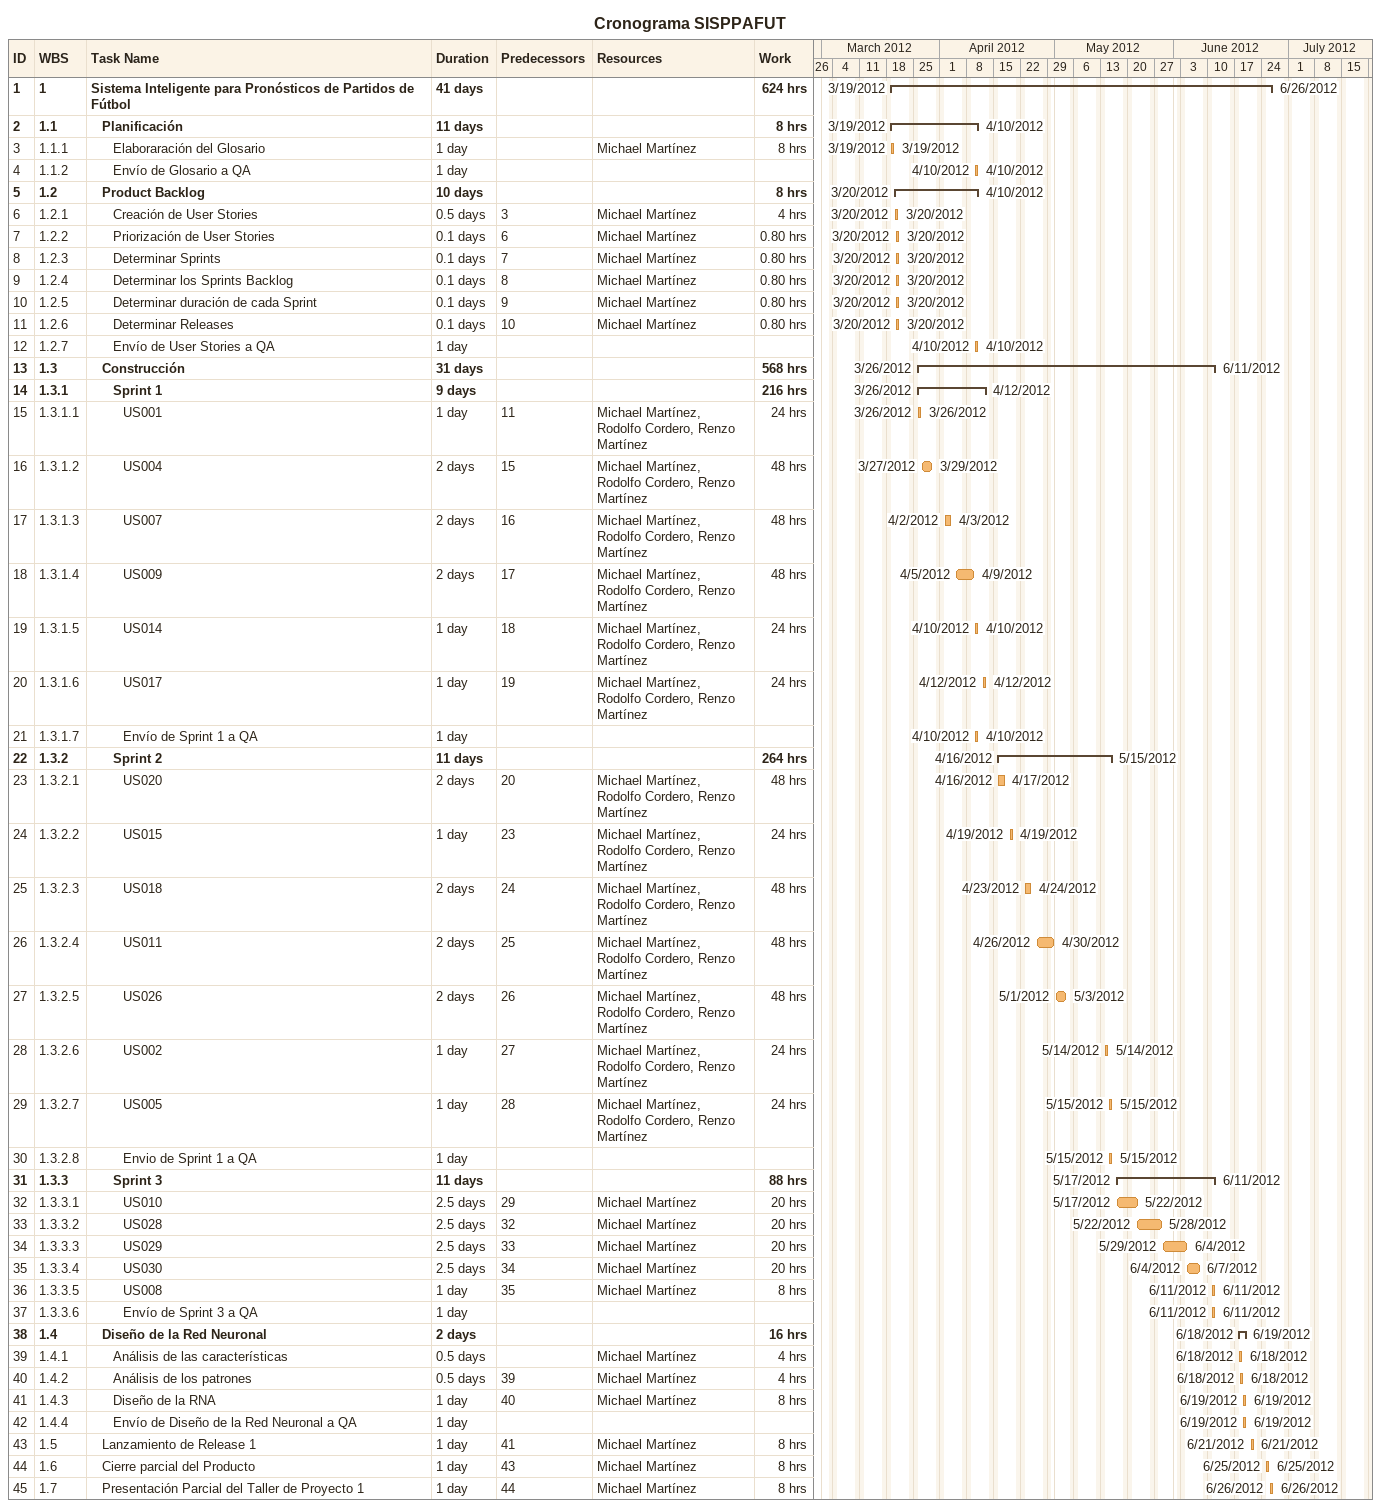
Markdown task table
Cronograma SISPPAFUT

| ID | WBS | Task | Duration | Start | Finish | Predecessors | Resources | Work (h) |
|---|---|---|---|---|---|---|---|---|
| 1 | 1 | **Sistema Inteligente para Pronósticos de Partidos de Fútbol** | 41d | 2012-03-19 | 2012-06-26 |  |  | 624 |
| 2 | 1.1 | **Planificación** | 11d | 2012-03-19 | 2012-04-10 |  |  | 8 |
| 3 | 1.1.1 | Elaboraración del Glosario | 1d | 2012-03-19 | 2012-03-19 |  | Michael Martínez | 8 |
| 4 | 1.1.2 | Envío de Glosario a QA | 1d | 2012-04-10 | 2012-04-10 |  |  |  |
| 5 | 1.2 | **Product Backlog** | 10d | 2012-03-20 | 2012-04-10 |  |  | 8 |
| 6 | 1.2.1 | Creación de User Stories | 0.5d | 2012-03-20 | 2012-03-20 | 3 | Michael Martínez | 4 |
| 7 | 1.2.2 | Priorización de User Stories | 0.1d | 2012-03-20 | 2012-03-20 | 6 | Michael Martínez | 0.80 |
| 8 | 1.2.3 | Determinar Sprints | 0.1d | 2012-03-20 | 2012-03-20 | 7 | Michael Martínez | 0.80 |
| 9 | 1.2.4 | Determinar los Sprints Backlog | 0.1d | 2012-03-20 | 2012-03-20 | 8 | Michael Martínez | 0.80 |
| 10 | 1.2.5 | Determinar duración de cada Sprint | 0.1d | 2012-03-20 | 2012-03-20 | 9 | Michael Martínez | 0.80 |
| 11 | 1.2.6 | Determinar Releases | 0.1d | 2012-03-20 | 2012-03-20 | 10 | Michael Martínez | 0.80 |
| 12 | 1.2.7 | Envío de User Stories a QA | 1d | 2012-04-10 | 2012-04-10 |  |  |  |
| 13 | 1.3 | **Construcción** | 31d | 2012-03-26 | 2012-06-11 |  |  | 568 |
| 14 | 1.3.1 | **Sprint 1** | 9d | 2012-03-26 | 2012-04-12 |  |  | 216 |
| 15 | 1.3.1.1 | US001 | 1d | 2012-03-26 | 2012-03-26 | 11 | Michael Martínez, Rodolfo Cordero, Renzo Martínez | 24 |
| 16 | 1.3.1.2 | US004 | 2d | 2012-03-27 | 2012-03-29 | 15 | Michael Martínez, Rodolfo Cordero, Renzo Martínez | 48 |
| 17 | 1.3.1.3 | US007 | 2d | 2012-04-02 | 2012-04-03 | 16 | Michael Martínez, Rodolfo Cordero, Renzo Martínez | 48 |
| 18 | 1.3.1.4 | US009 | 2d | 2012-04-05 | 2012-04-09 | 17 | Michael Martínez, Rodolfo Cordero, Renzo Martínez | 48 |
| 19 | 1.3.1.5 | US014 | 1d | 2012-04-10 | 2012-04-10 | 18 | Michael Martínez, Rodolfo Cordero, Renzo Martínez | 24 |
| 20 | 1.3.1.6 | US017 | 1d | 2012-04-12 | 2012-04-12 | 19 | Michael Martínez, Rodolfo Cordero, Renzo Martínez | 24 |
| 21 | 1.3.1.7 | Envío de Sprint 1 a QA | 1d | 2012-04-10 | 2012-04-10 |  |  |  |
| 22 | 1.3.2 | **Sprint 2** | 11d | 2012-04-16 | 2012-05-15 |  |  | 264 |
| 23 | 1.3.2.1 | US020 | 2d | 2012-04-16 | 2012-04-17 | 20 | Michael Martínez, Rodolfo Cordero, Renzo Martínez | 48 |
| 24 | 1.3.2.2 | US015 | 1d | 2012-04-19 | 2012-04-19 | 23 | Michael Martínez, Rodolfo Cordero, Renzo Martínez | 24 |
| 25 | 1.3.2.3 | US018 | 2d | 2012-04-23 | 2012-04-24 | 24 | Michael Martínez, Rodolfo Cordero, Renzo Martínez | 48 |
| 26 | 1.3.2.4 | US011 | 2d | 2012-04-26 | 2012-04-30 | 25 | Michael Martínez, Rodolfo Cordero, Renzo Martínez | 48 |
| 27 | 1.3.2.5 | US026 | 2d | 2012-05-01 | 2012-05-03 | 26 | Michael Martínez, Rodolfo Cordero, Renzo Martínez | 48 |
| 28 | 1.3.2.6 | US002 | 1d | 2012-05-14 | 2012-05-14 | 27 | Michael Martínez, Rodolfo Cordero, Renzo Martínez | 24 |
| 29 | 1.3.2.7 | US005 | 1d | 2012-05-15 | 2012-05-15 | 28 | Michael Martínez, Rodolfo Cordero, Renzo Martínez | 24 |
| 30 | 1.3.2.8 | Envio de Sprint 1 a QA | 1d | 2012-05-15 | 2012-05-15 |  |  |  |
| 31 | 1.3.3 | **Sprint 3** | 11d | 2012-05-17 | 2012-06-11 |  |  | 88 |
| 32 | 1.3.3.1 | US010 | 2.5d | 2012-05-17 | 2012-05-22 | 29 | Michael Martínez | 20 |
| 33 | 1.3.3.2 | US028 | 2.5d | 2012-05-22 | 2012-05-28 | 32 | Michael Martínez | 20 |
| 34 | 1.3.3.3 | US029 | 2.5d | 2012-05-29 | 2012-06-04 | 33 | Michael Martínez | 20 |
| 35 | 1.3.3.4 | US030 | 2.5d | 2012-06-04 | 2012-06-07 | 34 | Michael Martínez | 20 |
| 36 | 1.3.3.5 | US008 | 1d | 2012-06-11 | 2012-06-11 | 35 | Michael Martínez | 8 |
| 37 | 1.3.3.6 | Envío de Sprint 3 a QA | 1d | 2012-06-11 | 2012-06-11 |  |  |  |
| 38 | 1.4 | **Diseño de la Red Neuronal** | 2d | 2012-06-18 | 2012-06-19 |  |  | 16 |
| 39 | 1.4.1 | Análisis de las características | 0.5d | 2012-06-18 | 2012-06-18 |  | Michael Martínez | 4 |
| 40 | 1.4.2 | Análisis de los patrones | 0.5d | 2012-06-18 | 2012-06-18 | 39 | Michael Martínez | 4 |
| 41 | 1.4.3 | Diseño de la RNA | 1d | 2012-06-19 | 2012-06-19 | 40 | Michael Martínez | 8 |
| 42 | 1.4.4 | Envío de Diseño de la Red Neuronal a QA | 1d | 2012-06-19 | 2012-06-19 |  |  |  |
| 43 | 1.5 | Lanzamiento de Release 1 | 1d | 2012-06-21 | 2012-06-21 | 41 | Michael Martínez | 8 |
| 44 | 1.6 | Cierre parcial del Producto | 1d | 2012-06-25 | 2012-06-25 | 43 | Michael Martínez | 8 |
| 45 | 1.7 | Presentación Parcial del Taller de Proyecto 1 | 1d | 2012-06-26 | 2012-06-26 | 44 | Michael Martínez | 8 |
